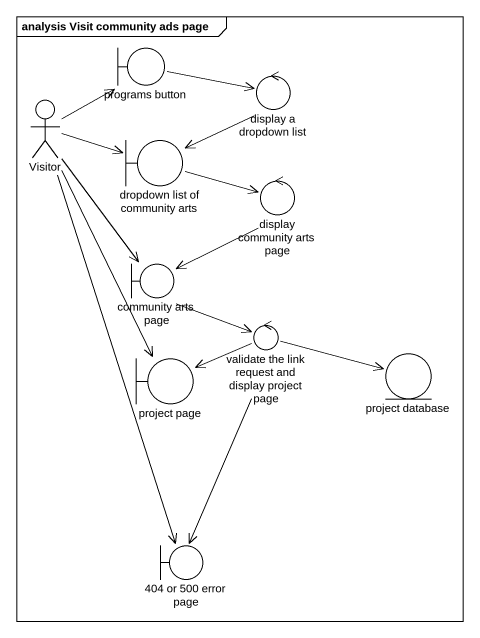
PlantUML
@startuml
mainframe analysis Visit community ads page
boundary "programs button" as programs_button
actor Visitor
control "display a dropdown list" as display_a_dropdown_list
boundary "dropdown list of community arts" as dropdown_list_of_community
control "display community arts page" as display_community_arts_page
boundary "community arts page" as community_arts_page
control "validate the link request and display project page" as validate_the_link_request
boundary "project page" as project_page
entity "project database" as project_database
boundary "404 or 500 error page" as b404_or_500_error_page
programs_button -right-> display_a_dropdown_list
Visitor -up-> programs_button
Visitor -right-> dropdown_list_of_community
Visitor --> community_arts_page
Visitor --> project_page
Visitor --> b404_or_500_error_page
display_a_dropdown_list --> dropdown_list_of_community
dropdown_list_of_community -right-> display_community_arts_page
display_community_arts_page --> community_arts_page
community_arts_page --> validate_the_link_request
validate_the_link_request -left-> project_page
validate_the_link_request -right-> project_database
validate_the_link_request --> b404_or_500_error_page
@enduml
